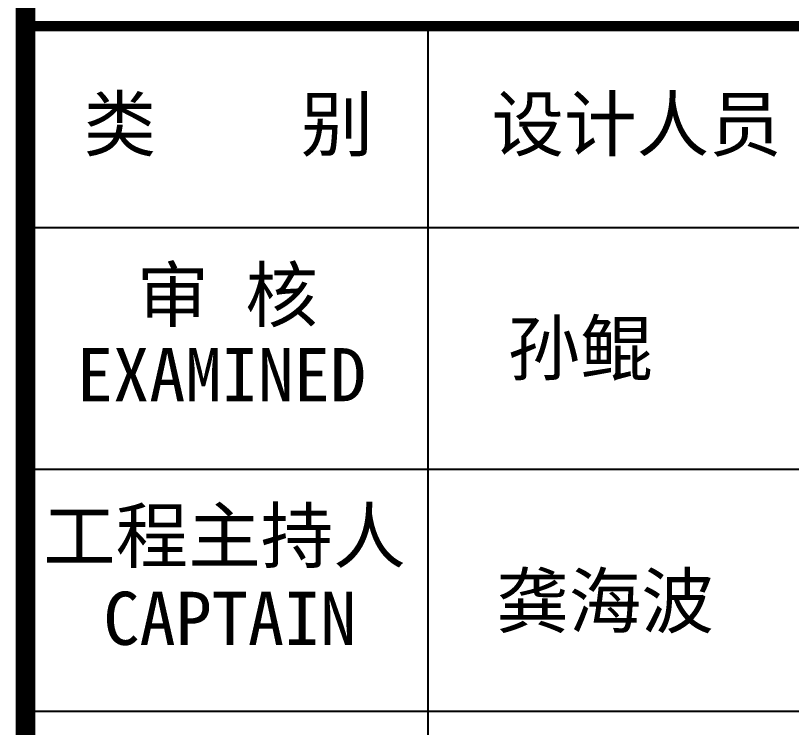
# Model space of a CAD drawing. Extents: x 32461 to 402082, y -617694 to 182569.
# Drawn here: x 248310 to 249270, y -5012 to -4131 of the extents above; entities that cross this region are included whole.
import ezdxf

# ---------------------------------------------------------------- set-up
doc = ezdxf.new("R2010")
doc.units = 0
doc.header["$LTSCALE"] = 1000
doc.header["$MEASUREMENT"] = 0
doc.layers.add('图框', color=4, linetype='CONTINUOUS')
doc.styles.add('STYLE-黑体', font='simhei.ttf')

msp = doc.modelspace()

# ---------------------------------------------------------------- linework, layer by layer
at = {"layer": '图框', "color": 0}
for p, q in [((248322.6, -4393.69), (249824.9, -4393.69)), ((248322.6, -4393.69), (249824.9, -4393.69)), ((248322.6, -4692.49), (249824.9, -4692.49)), ((248322.6, -4991.29), (249824.9, -4991.29))]:
    msp.add_line(p, q, dxfattribs=at)
at = {"layer": '图框', "color": 4, "const_width": 24.65}
msp.add_lwpolyline([(248322.6, -1956.83), (249824.9, -1956.83), (249824.9, -11956.83), (248322.6, -11956.83)], close=True, dxfattribs=at)
at = {"layer": '图框', "color": 0, "const_width": 12.5}
msp.add_lwpolyline([(248322.6, -4144.69), (249824.9, -4144.69), (249824.9, -6684.49), (248322.6, -6684.49)], close=True, dxfattribs=at)
msp.add_lwpolyline([(248322.6, -4144.69), (249824.9, -4144.69), (249824.9, -6684.49), (248322.6, -6684.49)], close=True, dxfattribs=at)
at = {"layer": '图框', "color": 0}
for points in [[(248820.6, -4393.69), (248820.6, -4144.69)], [(248820.6, -5837.89), (248820.6, -4393.69)]]:
    msp.add_lwpolyline(points, dxfattribs=at)

# ---------------------------------------------------------------- texts
at = {"layer": '图框', "color": 0, "style": 'STYLE-黑体'}
for s, p in [('类    别 ', (248394.41, -4298.48)), ('设计人员', (248899.05, -4298.48)), ('审 核', (248460.1, -4509.66)), ('EXAMINED ', (248386.18, -4608.38)), ('工程主持人', (248344.44, -4807.47)), ('CAPTAIN', (248418.81, -4909.56))]:
    msp.add_text(s, height=65.736, dxfattribs=at).set_placement(p)
at = {"layer": '图框', "color": 4, "style": 'STYLE-黑体'}
for s, p in [('孙鲲', (248918.88, -4575.6)), ('龚海波', (248904.82, -4888.06))]:
    msp.add_text(s, height=65.736, dxfattribs=at).set_placement(p)

doc.saveas('drawing.dxf')
